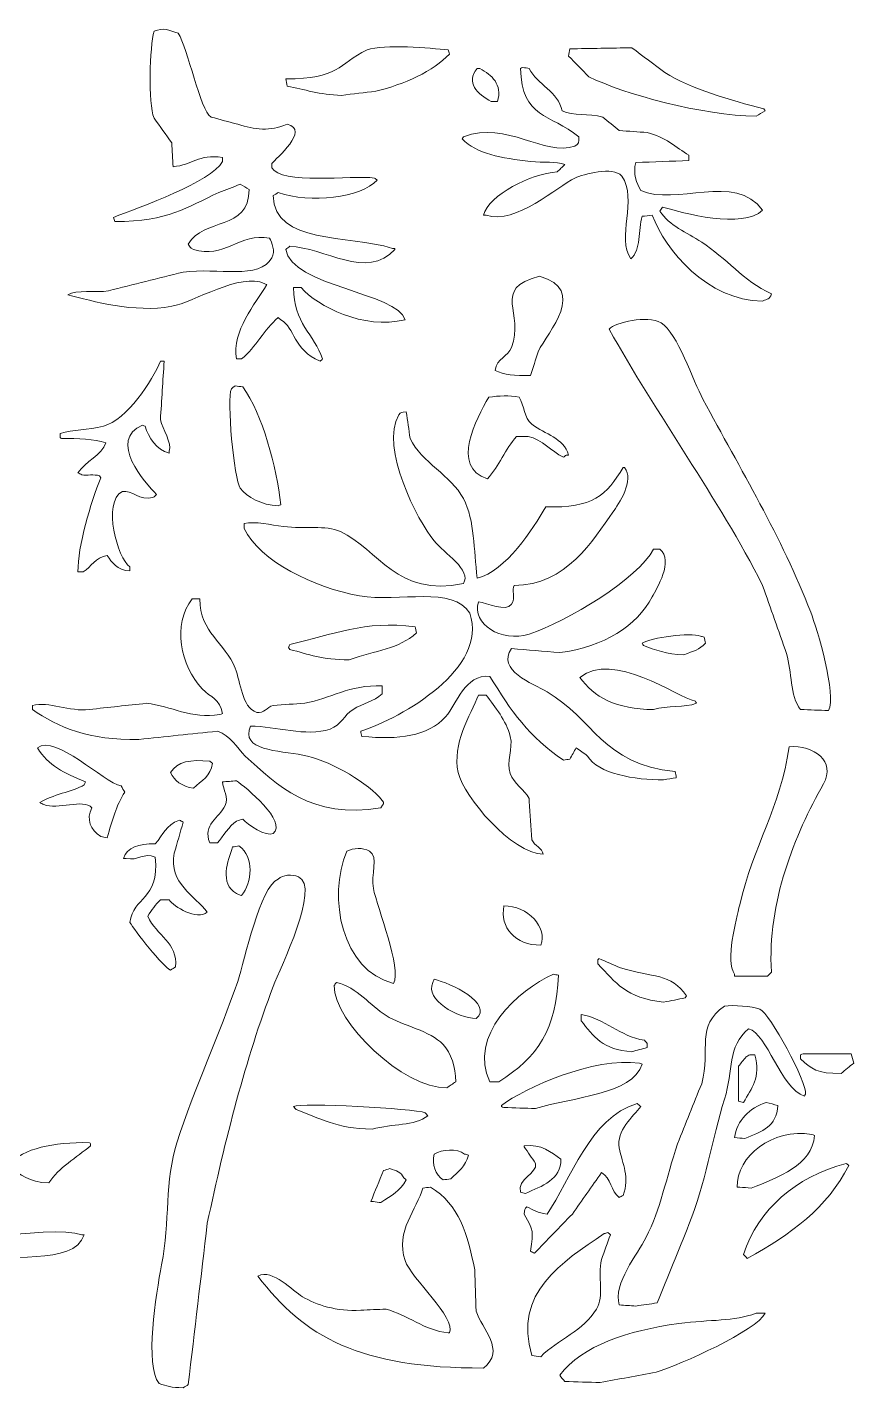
# Model space of a CAD drawing. Header units: millimetres. Extents: x -1207 to 1200, y -591 to 590.
# Drawn here: x 501 to 1200, y -576 to 574 of the extents above; entities that cross this region are included whole.
import ezdxf

# ---------------------------------------------------------------- set-up
doc = ezdxf.new("R2010")
doc.units = ezdxf.units.MM
doc.header["$MEASUREMENT"] = 0
doc.layers.add('Layer 1', color=7, linetype='Continuous')

msp = doc.modelspace()

# ---------------------------------------------------------------- linework, layer by layer
at = {"layer": 'Layer 1', "color": 250, "lineweight": 20}
for points, knots in [([(726.0605, 354.1011), (728.2056, 354.1011), (730.3494, 354.1011), (732.4933, 354.1011), (746.605, 338.5604), (784.9538, 318.1596), (820.4091, 327.0012), (814.7588, 349.6591), (723.6064, 355.3092), (719.629, 386.4462), (720.7002, 387.3197), (721.7728, 388.1943), (722.844, 389.0689), (751.9058, 388.2181), (788.2639, 360.0061), (811.8311, 386.4462), (811.8311, 386.7364), (811.8311, 387.0286), (811.8311, 387.3197), (811.117, 387.3197), (810.4028, 387.3197), (809.6873, 387.3197), (772.1173, 399.3962), (710.1114, 390.2521), (708.9071, 431.9035), (710.3368, 432.778), (711.7664, 433.6526), (713.1961, 434.5261), (740.0392, 425.1063), (783.2469, 430.1833), (796.8217, 445.0167), (796.1074, 445.6001), (795.392, 446.1824), (794.6778, 446.7658), (775.3008, 449.2563), (714.941, 440.9464), (707.8346, 455.5072), (707.8346, 456.673), (707.8346, 457.8387), (707.8346, 459.0044), (710.7433, 463.3153), (740.7623, 487.4817), (720.7002, 492.2241), (706.0466, 486.0878), (693.3531, 487.7553), (678.8868, 492.2241), (671.3827, 494.2634), (663.8773, 496.3037), (656.3732, 498.3429), (646.7974, 503.9217), (637.0139, 556.8814), (628.4967, 569.1541), (620.7698, 571.9564), (616.0654, 574.325), (608.127, 570.9022), (604.6586, 557.9924), (602.8097, 510.089), (608.127, 497.4694), (613.1302, 490.4761), (618.1333, 483.4817), (623.1365, 476.4883), (623.4936, 469.7872), (623.8519, 463.0829), (624.209, 456.3818), (640.6812, 457.6043), (645.1753, 467.3235), (666.0224, 464.2497), (666.0224, 463.084), (666.0224, 461.9182), (666.0224, 460.7525), (656.3466, 443.5412), (596.4466, 422.1151), (573.8189, 413.5461), (574.1761, 412.3804), (574.5332, 411.2147), (574.8902, 410.0489), (620.8064, 409.8465), (635.3855, 422.0862), (662.806, 434.5261), (668.8805, 436.8576), (674.9575, 439.1891), (681.032, 441.5205), (683.5329, 440.0636), (686.0351, 438.6067), (688.5361, 437.1488), (688.6032, 401.8175), (649.5314, 413.5451), (637.0747, 390.8169), (638.6766, 388.1354), (638.2689, 388.0054), (641.3624, 386.4462), (666.8329, 378.155), (681.0079, 400.6126), (705.6907, 396.0622), (707.8308, 392.1551), (710.8509, 384.8964), (707.8346, 379.4518), (697.3964, 360.4429), (662.1589, 371.2174), (632.7857, 367.2132), (611.703, 361.969), (590.614, 356.7237), (569.53, 351.4784), (559.2375, 349.5652), (542.0284, 352.7526), (535.222, 347.9823), (556.7314, 342.7143), (591.1053, 332.485), (623.1365, 338.3652), (641.4675, 341.7314), (681.7778, 367.2401), (701.4017, 357.5972), (702.1172, 357.3061), (702.8314, 357.0149), (703.5469, 356.7237), (693.3721, 339.691), (674.0546, 317.9676), (677.8155, 293.7815), (679.2452, 293.7815), (680.6748, 293.7815), (682.1033, 293.7815), (694.5245, 303.8642), (700.8787, 318.5644), (713.1961, 328.7493), (713.9103, 328.1669), (714.6257, 327.5836), (715.34, 327.0012), (727.5737, 320.076), (725.3134, 301.6081), (748.5754, 292.0324), (749.2909, 292.6158), (750.005, 293.1981), (750.7205, 293.7815), (743.4114, 314.7585), (726.2644, 324.0843), (726.0605, 354.1011)], [0, 0, 0, 0, 0.022222222, 0.022222222, 0.022222222, 0.044444444, 0.044444444, 0.044444444, 0.066666667, 0.066666667, 0.066666667, 0.088888889, 0.088888889, 0.088888889, 0.111111111, 0.111111111, 0.111111111, 0.133333333, 0.133333333, 0.133333333, 0.155555556, 0.155555556, 0.155555556, 0.177777778, 0.177777778, 0.177777778, 0.2, 0.2, 0.2, 0.222222222, 0.222222222, 0.222222222, 0.244444444, 0.244444444, 0.244444444, 0.266666667, 0.266666667, 0.266666667, 0.288888889, 0.288888889, 0.288888889, 0.311111111, 0.311111111, 0.311111111, 0.333333333, 0.333333333, 0.333333333, 0.355555556, 0.355555556, 0.355555556, 0.377777778, 0.377777778, 0.377777778, 0.4, 0.4, 0.4, 0.422222222, 0.422222222, 0.422222222, 0.444444444, 0.444444444, 0.444444444, 0.466666667, 0.466666667, 0.466666667, 0.488888889, 0.488888889, 0.488888889, 0.511111111, 0.511111111, 0.511111111, 0.533333333, 0.533333333, 0.533333333, 0.555555556, 0.555555556, 0.555555556, 0.577777778, 0.577777778, 0.577777778, 0.6, 0.6, 0.6, 0.622222222, 0.622222222, 0.622222222, 0.644444444, 0.644444444, 0.644444444, 0.666666667, 0.666666667, 0.666666667, 0.688888889, 0.688888889, 0.688888889, 0.711111111, 0.711111111, 0.711111111, 0.733333333, 0.733333333, 0.733333333, 0.755555556, 0.755555556, 0.755555556, 0.777777778, 0.777777778, 0.777777778, 0.8, 0.8, 0.8, 0.822222222, 0.822222222, 0.822222222, 0.844444444, 0.844444444, 0.844444444, 0.866666667, 0.866666667, 0.866666667, 0.888888889, 0.888888889, 0.888888889, 0.911111111, 0.911111111, 0.911111111, 0.933333333, 0.933333333, 0.933333333, 0.955555556, 0.955555556, 0.955555556, 0.977777778, 0.977777778, 0.977777778, 1, 1, 1, 1]), ([(766.8026, 516.7014), (776.4506, 517.8671), (786.1011, 519.0328), (795.7491, 520.1986), (819.391, 525.864), (844.7348, 537.1641), (857.9335, 551.6702), (857.5765, 552.8349), (857.2181, 554.0016), (856.861, 555.1664), (841.6412, 556.6955), (802.9911, 560.1658), (788.2449, 555.1664), (763.6811, 542.9277), (764.3143, 530.5786), (719.629, 530.6891), (719.986, 528.6498), (720.3431, 526.6096), (720.7002, 524.5693), (735.3514, 521.737), (747.9739, 517.1763), (766.8026, 516.7014)], [0, 0, 0, 0, 0.142857143, 0.142857143, 0.142857143, 0.285714286, 0.285714286, 0.285714286, 0.428571429, 0.428571429, 0.428571429, 0.571428571, 0.571428571, 0.571428571, 0.714285714, 0.714285714, 0.714285714, 0.857142857, 0.857142857, 0.857142857, 1, 1, 1, 1]), ([(1117.3893, 499.2175), (1119.8902, 500.6744), (1122.3925, 502.1323), (1124.8934, 503.5882), (1124.5363, 504.1716), (1124.1793, 504.7539), (1123.8222, 505.3373), (1096.0154, 512.247), (1061.5465, 522.5558), (1040.1953, 535.9344), (1030.9045, 542.9267), (1021.6111, 549.9221), (1012.3202, 556.9154), (994.8109, 556.6243), (977.2954, 556.3321), (959.7863, 556.0409), (959.4279, 554.0016), (959.0708, 551.9614), (958.7136, 549.9211), (964.431, 544.0945), (970.151, 538.2648), (975.8683, 532.4372), (1004.8502, 518.0179), (1072.4646, 499.3404), (1117.3893, 499.2175)], [0, 0, 0, 0, 0.125, 0.125, 0.125, 0.25, 0.25, 0.25, 0.375, 0.375, 0.375, 0.5, 0.5, 0.5, 0.625, 0.625, 0.625, 0.75, 0.75, 0.75, 0.875, 0.875, 0.875, 1, 1, 1, 1]), ([(1122.7496, 342.737), (1127.4982, 344.9177), (1128.5619, 343.8191), (1130.255, 348.8558), (1106.0166, 360.2767), (1092.1949, 379.0564), (1071.2869, 392.565), (1058.415, 400.8821), (1044.0411, 406.5682), (1035.9076, 418.7914), (1036.6219, 419.9561), (1037.3373, 421.1229), (1038.0515, 422.2875), (1055.2504, 417.2292), (1106.1154, 403.325), (1122.7496, 419.6659), (1099.6775, 451.7622), (1048.7442, 422.7501), (1019.8256, 436.2753), (1015.9773, 442.4704), (1013.1775, 450.4974), (1015.5366, 459.8779), (1030.5449, 460.4614), (1045.5581, 461.0447), (1060.5664, 461.6271), (1060.5664, 463.084), (1060.5664, 464.5408), (1060.5664, 465.9978), (1049.7103, 472.6535), (1040.1093, 481.8988), (1025.1858, 485.2308), (1017.3246, 485.8132), (1009.4609, 486.3965), (1001.5983, 486.9789), (996.9536, 490.7662), (992.3075, 494.5556), (987.6614, 498.3429), (975.5391, 501.6708), (962.5139, 499.2804), (953.3534, 503.5882), (949.9761, 519.9621), (932.0884, 525.6968), (925.4782, 539.4305), (923.6915, 539.7227), (921.9034, 540.0139), (920.1167, 540.3051), (919.4025, 540.0139), (918.687, 539.7227), (917.9729, 539.4305), (919.305, 496.8984), (943.1749, 501.4065), (967.2903, 481.7336), (967.4499, 476.7588), (967.6563, 475.8161), (964.074, 473.8657), (938.0792, 464.8899), (906.8269, 495.1792), (869.7266, 481.7336), (869.3696, 481.1512), (869.0124, 480.5679), (868.6541, 479.9855), (881.0094, 466.9818), (901.6236, 463.8202), (926.5495, 460.7525), (937.7993, 459.3689), (948.1261, 461.3349), (955.4973, 458.1299), (953.3534, 456.0906), (951.2083, 454.0503), (949.0645, 452.0111), (926.8636, 450.4974), (890.8992, 432.4807), (886.8813, 415.2942), (887.5954, 415.2942), (888.3109, 415.2942), (889.0251, 415.2942), (914.512, 407.1599), (949.3227, 439.853), (964.074, 446.7658), (971.1982, 450.104), (996.3609, 457.0127), (1003.7435, 448.5139), (1017.3044, 428.5819), (998.9353, 396.2264), (1011.2476, 378.5783), (1020.1624, 385.5975), (1017.6476, 402.8883), (1020.8968, 414.4207), (1023.7561, 414.7118), (1026.6155, 415.003), (1029.4748, 415.2942), (1040.65, 385.9), (1075.8596, 343.1108), (1122.7496, 342.737)], [0, 0, 0, 0, 0.032258065, 0.032258065, 0.032258065, 0.064516129, 0.064516129, 0.064516129, 0.096774194, 0.096774194, 0.096774194, 0.129032258, 0.129032258, 0.129032258, 0.161290323, 0.161290323, 0.161290323, 0.193548387, 0.193548387, 0.193548387, 0.225806452, 0.225806452, 0.225806452, 0.258064516, 0.258064516, 0.258064516, 0.290322581, 0.290322581, 0.290322581, 0.322580645, 0.322580645, 0.322580645, 0.35483871, 0.35483871, 0.35483871, 0.387096774, 0.387096774, 0.387096774, 0.419354839, 0.419354839, 0.419354839, 0.451612903, 0.451612903, 0.451612903, 0.483870968, 0.483870968, 0.483870968, 0.516129032, 0.516129032, 0.516129032, 0.548387097, 0.548387097, 0.548387097, 0.580645161, 0.580645161, 0.580645161, 0.612903226, 0.612903226, 0.612903226, 0.64516129, 0.64516129, 0.64516129, 0.677419355, 0.677419355, 0.677419355, 0.709677419, 0.709677419, 0.709677419, 0.741935484, 0.741935484, 0.741935484, 0.774193548, 0.774193548, 0.774193548, 0.806451613, 0.806451613, 0.806451613, 0.838709677, 0.838709677, 0.838709677, 0.870967742, 0.870967742, 0.870967742, 0.903225806, 0.903225806, 0.903225806, 0.935483871, 0.935483871, 0.935483871, 0.967741935, 0.967741935, 0.967741935, 1, 1, 1, 1]), ([(898.6744, 511.4561), (902.6784, 526.2833), (894.0131, 533.7289), (883.6648, 539.4305), (882.9493, 539.4305), (882.2352, 539.4305), (881.5197, 539.4305), (871.25, 527.6906), (881.8034, 517.7102), (893.3141, 511.4561), (895.1008, 511.4561), (896.8876, 511.4561), (898.6744, 511.4561)], [0, 0, 0, 0, 0.25, 0.25, 0.25, 0.5, 0.5, 0.5, 0.75, 0.75, 0.75, 1, 1, 1, 1]), ([(926.5495, 279.7938), (928.6934, 286.4959), (930.8385, 293.1991), (932.9824, 299.9003), (941.3551, 317.4007), (975.1162, 352.2745), (934.0549, 363.716), (892.6581, 353.0934), (922.0086, 332.6605), (910.4675, 303.3975), (907.4993, 295.8703), (898.1361, 294.496), (896.5305, 284.1655), (904.1157, 280.3173), (913.0609, 279.5439), (926.5495, 279.7938)], [0, 0, 0, 0, 0.2, 0.2, 0.2, 0.4, 0.4, 0.4, 0.6, 0.6, 0.6, 0.8, 0.8, 0.8, 1, 1, 1, 1]), ([(1178.5, -3.4477), (1185.861, 9.3196), (1168.8342, 65.7382), (1163.4904, 79.602), (1138.8443, 143.5561), (1104.1159, 200.5159), (1072.3595, 259.6872), (1064.1526, 274.9791), (1050.8032, 315.9459), (1036.9789, 324.3786), (1025.1352, 330.9021), (998.3313, 324.8143), (993.0217, 319.1333), (1032.7685, 246.983), (1085.524, 176.2255), (1122.7496, 102.3312), (1129.5395, 83.1003), (1136.3308, 63.8641), (1143.1206, 44.6332), (1147.749, 29.1349), (1145.6266, 9.1368), (1154.9138, -2.5732), (1162.7749, -2.8644), (1170.6387, -3.1566), (1178.5, -3.4477)], [0, 0, 0, 0, 0.125, 0.125, 0.125, 0.25, 0.25, 0.25, 0.375, 0.375, 0.375, 0.5, 0.5, 0.5, 0.625, 0.625, 0.625, 0.75, 0.75, 0.75, 0.875, 0.875, 0.875, 1, 1, 1, 1]), ([(548.0877, 113.6952), (555.1967, 118.2363), (558.4929, 125.8616), (568.4575, 127.683), (572.7198, 121.6241), (576.4542, 115.1398), (587.7559, 114.5698), (587.7559, 115.7355), (587.7559, 116.9013), (587.7559, 118.067), (577.2367, 125.0511), (564.095, 172.1542), (581.3231, 181.8838), (589.3236, 183.0908), (596.1262, 173.6679), (607.0544, 176.6385), (609.2577, 177.8228), (608.7804, 177.6173), (610.2708, 179.2612), (600.8407, 188.7873), (568.189, 225.3875), (598.4777, 237.8326), (599.1919, 237.5404), (599.9074, 237.2493), (600.6216, 236.9581), (603.2251, 227.6353), (610.0631, 216.7979), (620.9926, 214.2289), (620.9926, 214.8113), (620.9926, 215.3947), (620.9926, 215.977), (623.4417, 222.5305), (615.298, 234.7082), (613.4872, 242.2034), (614.5598, 258.8116), (615.6311, 275.4251), (616.7036, 292.0324), (615.6311, 292.0324), (614.5598, 292.0324), (613.4872, 292.0324), (606.9873, 275.3972), (585.1448, 242.3097), (565.241, 236.9581), (552.2437, 233.463), (539.559, 234.1103), (528.7892, 230.8383), (528.7892, 229.6735), (528.7892, 228.5068), (528.7892, 227.3421), (529.1462, 227.0499), (529.5046, 226.7587), (529.8617, 226.4676), (544.0861, 226.736), (557.4076, 225.8026), (567.3862, 222.9714), (564.0279, 212.4798), (549.6857, 207.1716), (543.7986, 197.6186), (544.8712, 197.0362), (545.9438, 196.4528), (547.0151, 195.8705), (551.5751, 194.9422), (557.2949, 196.6294), (562.0246, 194.9959), (562.383, 194.4136), (562.7401, 193.8302), (563.0971, 193.2479), (554.6078, 172.4051), (543.4568, 135.5767), (543.7986, 113.6952), (545.2283, 113.6952), (546.658, 113.6952), (548.0877, 113.6952)], [0, 0, 0, 0, 0.041666667, 0.041666667, 0.041666667, 0.083333333, 0.083333333, 0.083333333, 0.125, 0.125, 0.125, 0.166666667, 0.166666667, 0.166666667, 0.208333333, 0.208333333, 0.208333333, 0.25, 0.25, 0.25, 0.291666667, 0.291666667, 0.291666667, 0.333333333, 0.333333333, 0.333333333, 0.375, 0.375, 0.375, 0.416666667, 0.416666667, 0.416666667, 0.458333333, 0.458333333, 0.458333333, 0.5, 0.5, 0.5, 0.541666667, 0.541666667, 0.541666667, 0.583333333, 0.583333333, 0.583333333, 0.625, 0.625, 0.625, 0.666666667, 0.666666667, 0.666666667, 0.708333333, 0.708333333, 0.708333333, 0.75, 0.75, 0.75, 0.791666667, 0.791666667, 0.791666667, 0.833333333, 0.833333333, 0.833333333, 0.875, 0.875, 0.875, 0.916666667, 0.916666667, 0.916666667, 0.958333333, 0.958333333, 0.958333333, 1, 1, 1, 1]), ([(713.1961, 169.6441), (713.9103, 169.9363), (714.6257, 170.2275), (715.34, 170.5187), (711.5955, 202.6614), (700.0822, 246.9241), (683.1758, 270.1778), (681.032, 270.469), (678.8868, 270.7601), (676.743, 271.0523), (674.7093, 269.8525), (674.9892, 270.2005), (673.5266, 268.4297), (669.3605, 260.695), (675.8236, 191.6165), (681.032, 184.5064), (686.3859, 177.196), (699.2971, 170.0571), (713.1961, 169.6441)], [0, 0, 0, 0, 0.166666667, 0.166666667, 0.166666667, 0.333333333, 0.333333333, 0.333333333, 0.5, 0.5, 0.5, 0.666666667, 0.666666667, 0.666666667, 0.833333333, 0.833333333, 0.833333333, 1, 1, 1, 1]), ([(890.0977, 192.3733), (900.1204, 203.1488), (905.2034, 217.8903), (914.7564, 228.2156), (917.9729, 228.2156), (921.1893, 228.2156), (924.4057, 228.2156), (936.8965, 226.0814), (943.6915, 215.4679), (954.4247, 210.7317), (955.1402, 211.3151), (955.8543, 211.8974), (956.5698, 212.4808), (957.284, 212.4808), (957.9995, 212.4808), (958.7136, 212.4808), (954.4222, 227.4784), (938.9872, 229.7468), (927.6221, 238.7062), (920.8892, 244.0134), (921.4489, 254.2561), (916.9003, 261.4353), (908.454, 263.2619), (899.8887, 262.7094), (891.169, 261.4353), (880.7979, 243.2493), (858.6465, 202.7503), (890.0977, 192.3733)], [0, 0, 0, 0, 0.111111111, 0.111111111, 0.111111111, 0.222222222, 0.222222222, 0.222222222, 0.333333333, 0.333333333, 0.333333333, 0.444444444, 0.444444444, 0.444444444, 0.555555556, 0.555555556, 0.555555556, 0.666666667, 0.666666667, 0.666666667, 0.777777778, 0.777777778, 0.777777778, 0.888888889, 0.888888889, 0.888888889, 1, 1, 1, 1]), ([(1039.124, -62.0182), (1042.6976, -61.4348), (1046.2711, -60.8525), (1049.8446, -60.2701), (1049.4875, -58.521), (1049.1304, -56.7729), (1048.7733, -55.0248), (987.4652, -48.8782), (979.7622, -10.438), (940.4878, 12.2881), (928.2046, 19.396), (897.4827, 30.695), (910.4675, 49.0049), (924.046, 47.8392), (937.6297, 46.6735), (951.2083, 45.5078), (989.1291, 50.5403), (1016.0241, 67.7661), (1029.4748, 92.7142), (1033.0673, 99.3812), (1047.8919, 123.2669), (1035.9076, 132.9283), (1034.1209, 132.9283), (1032.3329, 132.9283), (1030.5461, 132.9283), (1018.6112, 108.6936), (956.6901, 71.0857), (925.4782, 61.2435), (901.7426, 53.7588), (876.4646, 69.7331), (882.5923, 88.3434), (889.9229, 87.788), (905.3921, 79.4771), (910.4675, 86.5954), (914.0751, 91.6558), (910.494, 98.6688), (912.6126, 102.3312), (956.8522, 102.2145), (979.533, 140.7373), (996.2381, 164.3988), (1000.8146, 170.8811), (1015.087, 191.5731), (1005.8873, 201.9903), (1005.5303, 201.9903), (1005.1731, 201.9903), (1004.8148, 201.9903), (990.9868, 178.5249), (979.1443, 167.5584), (939.4152, 168.7706), (928.2717, 149.9485), (905.7897, 114.4139), (881.5197, 108.45), (878.1931, 133.173), (879.6937, 156.4938), (869.7266, 175.764), (859.6037, 195.3335), (834.2815, 206.4096), (824.6968, 226.4676), (823.6256, 234.0433), (822.5529, 241.621), (821.4804, 249.1967), (816.6443, 248.605), (817.3295, 248.9871), (815.0475, 246.5741), (798.735, 218.8485), (831.1081, 156.9605), (845.0679, 139.9216), (853.0469, 130.1827), (877.4612, 114.6689), (869.7266, 104.0792), (813.6939, 91.5794), (797.9448, 133.0119), (765.7301, 147.7895), (752.8504, 153.6977), (735.9251, 149.8019), (717.4838, 152.1602), (706.9558, 153.5066), (694.0281, 156.7168), (684.2484, 154.7829), (684.2484, 153.3259), (684.2484, 151.8691), (684.2484, 150.4122), (697.8118, 122.8167), (743.4545, 100.3044), (781.8121, 93.5887), (815.6427, 87.6661), (861.074, 102.5057), (875.0869, 78.7274), (890.979, 32.0425), (818.5869, -9.2041), (782.8847, -20.9306), (783.2418, -22.3875), (783.5989, -23.8444), (783.9559, -25.3013), (815.0843, -28.3607), (839.4429, -25.3808), (854.7171, -8.692), (864.7538, 2.2735), (870.5206, 27.392), (892.2415, 25.4012), (909.8141, -3.7513), (925.4364, -25.9694), (954.4247, -45.4079), (956.2115, -45.1166), (957.9995, -44.8255), (959.7863, -44.5343), (961.5717, -41.3283), (963.3597, -38.1233), (965.1465, -34.9183), (968.3629, -37.2487), (971.5794, -39.5802), (974.7958, -41.9117), (983.5573, -56.8793), (1014.6881, -62.2443), (1039.124, -62.0182)], [0, 0, 0, 0, 0.026315789, 0.026315789, 0.026315789, 0.052631579, 0.052631579, 0.052631579, 0.078947368, 0.078947368, 0.078947368, 0.105263158, 0.105263158, 0.105263158, 0.131578947, 0.131578947, 0.131578947, 0.157894737, 0.157894737, 0.157894737, 0.184210526, 0.184210526, 0.184210526, 0.210526316, 0.210526316, 0.210526316, 0.236842105, 0.236842105, 0.236842105, 0.263157895, 0.263157895, 0.263157895, 0.289473684, 0.289473684, 0.289473684, 0.315789474, 0.315789474, 0.315789474, 0.342105263, 0.342105263, 0.342105263, 0.368421053, 0.368421053, 0.368421053, 0.394736842, 0.394736842, 0.394736842, 0.421052632, 0.421052632, 0.421052632, 0.447368421, 0.447368421, 0.447368421, 0.473684211, 0.473684211, 0.473684211, 0.5, 0.5, 0.5, 0.526315789, 0.526315789, 0.526315789, 0.552631579, 0.552631579, 0.552631579, 0.578947368, 0.578947368, 0.578947368, 0.605263158, 0.605263158, 0.605263158, 0.631578947, 0.631578947, 0.631578947, 0.657894737, 0.657894737, 0.657894737, 0.684210526, 0.684210526, 0.684210526, 0.710526316, 0.710526316, 0.710526316, 0.736842105, 0.736842105, 0.736842105, 0.763157895, 0.763157895, 0.763157895, 0.789473684, 0.789473684, 0.789473684, 0.815789474, 0.815789474, 0.815789474, 0.842105263, 0.842105263, 0.842105263, 0.868421053, 0.868421053, 0.868421053, 0.894736842, 0.894736842, 0.894736842, 0.921052632, 0.921052632, 0.921052632, 0.947368421, 0.947368421, 0.947368421, 0.973684211, 0.973684211, 0.973684211, 1, 1, 1, 1]), ([(801.1106, 17.5333), (772.9695, 18.1621), (757.1445, 6.8456), (735.7098, 2.6721), (726.7772, 2.0887), (717.8409, 1.5063), (708.9071, 0.923), (703.5785, -0.821), (701.1269, -5.8556), (694.9689, -5.1958), (681.9019, 0.1671), (681.6613, 20.0672), (676.743, 32.3946), (667.9852, 54.3473), (647.1329, 61.9653), (646.7239, 90.9661), (644.5788, 90.9661), (642.435, 90.9661), (640.2911, 90.9661), (623.5987, 69.2054), (630.3582, 34.4514), (648.8678, 14.9107), (655.9895, 7.3928), (663.8975, 6.4935), (666.0224, -6.0704), (665.3069, -6.3616), (664.5928, -6.6517), (663.8773, -6.9439), (639.2667, -10.5795), (622.8111, 0.2136), (601.6941, 2.6721), (585.6133, 0.924), (569.5287, -0.8251), (553.4479, -2.5732), (536.6289, -4.6713), (519.1133, 4.3954), (505.203, 0.923), (505.203, -0.2417), (505.203, -1.4074), (505.203, -2.5732), (527.1556, -17.7659), (553.0186, -28.6509), (595.2613, -27.924), (617.4165, -25.5935), (639.5782, -23.2611), (661.7335, -20.9306), (673.391, -24.7355), (677.6002, -34.8368), (685.3197, -41.9117), (711.7284, -66.1143), (741.241, -96.0196), (800.038, -85.6219), (801.935, -82.1289), (803.1772, -82.0586), (801.1106, -79.5021), (789.4644, -65.2759), (759.7138, -47.2354), (737.8548, -41.9117), (718.6437, -37.2323), (684.3598, -38.7459), (688.5361, -20.0561), (688.8945, -18.8913), (689.2515, -17.7246), (689.6086, -16.5599), (711.0523, -16.722), (736.2834, -25.9188), (757.1533, -19.1825), (766.3886, -15.5966), (768.9085, -7.3115), (776.4518, -2.5732), (785.0462, 2.827), (793.918, 4.1589), (801.1106, 10.54), (801.1106, 12.8704), (801.1106, 15.2019), (801.1106, 17.5333)], [0, 0, 0, 0, 0.04, 0.04, 0.04, 0.08, 0.08, 0.08, 0.12, 0.12, 0.12, 0.16, 0.16, 0.16, 0.2, 0.2, 0.2, 0.24, 0.24, 0.24, 0.28, 0.28, 0.28, 0.32, 0.32, 0.32, 0.36, 0.36, 0.36, 0.4, 0.4, 0.4, 0.44, 0.44, 0.44, 0.48, 0.48, 0.48, 0.52, 0.52, 0.52, 0.56, 0.56, 0.56, 0.6, 0.6, 0.6, 0.64, 0.64, 0.64, 0.68, 0.68, 0.68, 0.72, 0.72, 0.72, 0.76, 0.76, 0.76, 0.8, 0.8, 0.8, 0.84, 0.84, 0.84, 0.88, 0.88, 0.88, 0.92, 0.92, 0.92, 0.96, 0.96, 0.96, 1, 1, 1, 1]), ([(773.2355, 39.388), (795.8251, 47.5646), (815.159, 48.4299), (830.0583, 62.1171), (829.7013, 63.8662), (829.3429, 65.6143), (828.9858, 67.3624), (785.4262, 72.9123), (760.4749, 60.6829), (722.844, 52.5011), (722.4883, 51.6276), (722.1299, 50.753), (721.7728, 49.8785), (722.1299, 49.2962), (722.4883, 48.7127), (722.844, 48.1304), (739.3998, 44.1262), (749.6606, 39.4065), (773.2355, 39.388)], [0, 0, 0, 0, 0.166666667, 0.166666667, 0.166666667, 0.333333333, 0.333333333, 0.333333333, 0.5, 0.5, 0.5, 0.666666667, 0.666666667, 0.666666667, 0.833333333, 0.833333333, 0.833333333, 1, 1, 1, 1]), ([(1056.2774, 43.7597), (1064.4362, 46.912), (1069.5002, 47.8537), (1074.5034, 53.3756), (1074.1462, 55.1238), (1073.7892, 56.8728), (1073.4321, 58.6209), (1072.3595, 58.9121), (1071.2869, 59.2033), (1070.2156, 59.4945), (1061.6972, 62.7015), (1028.4453, 58.3876), (1020.8968, 53.3756), (1021.2552, 52.7933), (1021.6123, 52.2099), (1021.9695, 51.6276), (1031.9226, 47.6947), (1041.4287, 44.0178), (1056.2774, 43.7597)], [0, 0, 0, 0, 0.166666667, 0.166666667, 0.166666667, 0.333333333, 0.333333333, 0.333333333, 0.5, 0.5, 0.5, 0.666666667, 0.666666667, 0.666666667, 0.833333333, 0.833333333, 0.833333333, 1, 1, 1, 1]), ([(1030.5461, -2.5732), (1042.0163, 0.9127), (1057.1663, -1.1927), (1066.9992, 2.6721), (1066.6422, 3.2544), (1066.2838, 3.8378), (1065.9267, 4.4202), (1049.9738, 8.0867), (996.0279, 47.4923), (968.3629, 24.5267), (979.4507, 8.2756), (999.4406, -2.6341), (1030.5461, -2.5732)], [0, 0, 0, 0, 0.25, 0.25, 0.25, 0.5, 0.5, 0.5, 0.75, 0.75, 0.75, 1, 1, 1, 1]), ([(937.2714, -124.9604), (936.4546, -119.6532), (930.0129, -118.0218), (927.6221, -112.7218), (926.9079, -101.9411), (926.1924, -91.1573), (925.4782, -80.3766), (925.4782, -79.5021), (925.4782, -78.6276), (925.4782, -77.754), (921.1677, -70.5769), (912.6582, -65.3419), (909.3962, -56.7729), (905.3896, -46.2524), (912.1808, -36.3587), (909.3962, -25.3013), (905.9201, -11.5035), (896.6369, -0.7828), (889.0251, 9.6655), (886.8813, 9.6655), (884.7361, 9.6655), (882.5923, 9.6655), (875.7555, -7.1576), (859.8393, -31.8104), (865.4376, -55.8984), (870.3218, -76.9094), (910.4738, -123.9465), (937.2714, -124.9604)], [0, 0, 0, 0, 0.111111111, 0.111111111, 0.111111111, 0.222222222, 0.222222222, 0.222222222, 0.333333333, 0.333333333, 0.333333333, 0.444444444, 0.444444444, 0.444444444, 0.555555556, 0.555555556, 0.555555556, 0.666666667, 0.666666667, 0.666666667, 0.777777778, 0.777777778, 0.777777778, 0.888888889, 0.888888889, 0.888888889, 1, 1, 1, 1]), ([(568.4575, -110.9737), (572.9313, -96.2116), (575.9882, -83.5156), (583.4682, -72.5087), (582.3956, -70.7607), (581.3231, -69.0116), (580.2518, -67.2635), (565.0941, -64.0265), (525.0042, -23.2528), (509.4907, -34.9183), (519.15, -50.7078), (531.2509, -55.6186), (550.2315, -63.7663), (549.8744, -64.6408), (549.5173, -65.5154), (549.159, -66.3889), (539.3577, -72.0637), (521.5079, -74.644), (511.6357, -81.2502), (512.707, -81.8336), (513.7797, -82.4159), (514.8522, -82.9993), (526.4655, -87.7861), (548.0839, -77.7437), (555.5917, -85.6219), (550.486, -95.4352), (554.4103, -104.539), (563.0971, -110.0991), (564.8839, -110.3904), (566.6707, -110.6815), (568.4575, -110.9737)], [0, 0, 0, 0, 0.1, 0.1, 0.1, 0.2, 0.2, 0.2, 0.3, 0.3, 0.3, 0.4, 0.4, 0.4, 0.5, 0.5, 0.5, 0.6, 0.6, 0.6, 0.7, 0.7, 0.7, 0.8, 0.8, 0.8, 0.9, 0.9, 0.9, 1, 1, 1, 1]), ([(1127.0386, -228.1168), (1128.1099, -226.951), (1129.1824, -225.7853), (1130.255, -224.6196), (1126.6232, -165.3005), (1150.1638, -108.5875), (1174.2122, -65.5154), (1184.8783, -46.4115), (1166.408, -32.5631), (1145.2645, -34.0438), (1137.7439, -86.4985), (1114.9972, -117.3589), (1103.4511, -167.7961), (1100.5728, -180.3703), (1090.8311, -215.0686), (1099.1634, -226.3676), (1099.1634, -226.951), (1099.1634, -227.5333), (1099.1634, -228.1168), (1108.453, -228.1168), (1117.7477, -228.1168), (1127.0386, -228.1168)], [0, 0, 0, 0, 0.142857143, 0.142857143, 0.142857143, 0.285714286, 0.285714286, 0.285714286, 0.428571429, 0.428571429, 0.428571429, 0.571428571, 0.571428571, 0.571428571, 0.714285714, 0.714285714, 0.714285714, 0.857142857, 0.857142857, 0.857142857, 1, 1, 1, 1]), ([(641.3624, -69.0116), (648.4081, -63.0218), (656.1402, -58.8473), (657.4445, -48.0305), (656.7303, -47.4481), (656.0149, -46.8647), (655.3006, -46.2824), (638.864, -44.8379), (627.9484, -46.3619), (622.0639, -55.8984), (625.1233, -62.519), (631.6879, -67.9253), (641.3624, -69.0116)], [0, 0, 0, 0, 0.25, 0.25, 0.25, 0.5, 0.5, 0.5, 0.75, 0.75, 0.75, 1, 1, 1, 1]), ([(661.7335, -115.3444), (666.0427, -110.6568), (672.007, -100.4914), (677.8155, -96.986), (679.6023, -96.4037), (681.3891, -95.8203), (683.1758, -95.2379), (687.2685, -99.937), (703.0239, -110.5277), (708.9071, -107.4765), (721.2245, -97.1181), (685.3867, -68.1607), (677.8155, -62.8927), (673.8849, -63.184), (669.953, -63.4751), (666.0224, -63.7663), (666.6125, -71.0301), (671.5549, -76.419), (668.1663, -83.8728), (663.4671, -94.2085), (648.75, -99.8533), (655.3006, -115.3444), (657.4445, -115.3444), (659.5896, -115.3444), (661.7335, -115.3444)], [0, 0, 0, 0, 0.125, 0.125, 0.125, 0.25, 0.25, 0.25, 0.375, 0.375, 0.375, 0.5, 0.5, 0.5, 0.625, 0.625, 0.625, 0.75, 0.75, 0.75, 0.875, 0.875, 0.875, 1, 1, 1, 1]), ([(622.0639, -222.8715), (623.4936, -221.9969), (624.9233, -221.1223), (626.3529, -220.2488), (628.2195, -199.6043), (610.4721, -193.9274), (602.7667, -177.4131), (606.501, -171.8395), (609.23, -168.0078), (613.4872, -163.4254), (615.9895, -163.4254), (618.4917, -163.4254), (620.9926, -163.4254), (624.323, -169.2892), (644.6016, -181.1602), (653.1568, -173.9159), (642.9731, -160.2442), (620.3139, -149.6803), (625.2803, -124.0869), (627.7826, -115.3455), (630.2848, -106.601), (632.7857, -97.8605), (631.7132, -97.2772), (630.6419, -96.6948), (629.5693, -96.1125), (617.3216, -100.5369), (616.4694, -108.191), (609.1982, -116.219), (595.0853, -115.9774), (585.127, -119.33), (582.3956, -128.4576), (583.1099, -128.4576), (583.8253, -128.4576), (584.5395, -128.4576), (594.9435, -131.0389), (599.021, -122.9821), (609.1982, -127.583), (612.5919, -164.6696), (590.3063, -160.3557), (587.7559, -182.6574), (591.3497, -189.1272), (616.225, -220.5988), (622.0639, -222.8715)], [0, 0, 0, 0, 0.071428571, 0.071428571, 0.071428571, 0.142857143, 0.142857143, 0.142857143, 0.214285714, 0.214285714, 0.214285714, 0.285714286, 0.285714286, 0.285714286, 0.357142857, 0.357142857, 0.357142857, 0.428571429, 0.428571429, 0.428571429, 0.5, 0.5, 0.5, 0.571428571, 0.571428571, 0.571428571, 0.642857143, 0.642857143, 0.642857143, 0.714285714, 0.714285714, 0.714285714, 0.785714286, 0.785714286, 0.785714286, 0.857142857, 0.857142857, 0.857142857, 0.928571429, 0.928571429, 0.928571429, 1, 1, 1, 1]), ([(682.1033, -159.9282), (690.8572, -148.9111), (693.286, -127.167), (679.9594, -117.9671), (678.1727, -118.2583), (676.3859, -118.5494), (674.5991, -118.8416), (670.5963, -130.2501), (663.2543, -149.7691), (677.8155, -158.1801), (679.2452, -158.7635), (680.6748, -159.3458), (682.1033, -159.9282)], [0, 0, 0, 0, 0.25, 0.25, 0.25, 0.5, 0.5, 0.5, 0.75, 0.75, 0.75, 1, 1, 1, 1]), ([(810.7598, -234.2355), (817.7904, -221.6685), (796.9976, -170.8606), (793.6052, -153.8094), (791.4259, -142.8511), (798.2956, -127.0441), (790.3888, -122.3378), (784.3599, -119.0781), (777.0799, -119.6057), (771.0903, -122.3378), (754.8537, -161.7063), (766.6595, -223.0945), (810.7598, -234.2355)], [0, 0, 0, 0, 0.25, 0.25, 0.25, 0.5, 0.5, 0.5, 0.75, 0.75, 0.75, 1, 1, 1, 1]), ([(632.7857, -576.0485), (634.2153, -575.175), (635.645, -574.3004), (637.0747, -573.4269), (642.435, -527.9727), (647.7965, -482.5051), (653.1568, -437.0509), (668.4905, -365.517), (685.3272, -298.709), (708.9071, -236.8582), (715.1234, -220.5524), (749.0224, -152.3091), (730.3494, -144.1924), (724.803, -141.5337), (716.9849, -142.4515), (713.1961, -145.9415), (697.3926, -152.6716), (685.1183, -214.0691), (678.8868, -232.4875), (663.6848, -277.4275), (642.2754, -322.2187), (627.4255, -368.8634), (617.3001, -400.6676), (621.4295, -435.6012), (614.5598, -472.0187), (609.8276, -497.1041), (599.972, -557.4402), (612.4147, -572.5524), (618.7614, -574.6081), (622.516, -576.1177), (632.7857, -576.0485)], [0, 0, 0, 0, 0.1, 0.1, 0.1, 0.2, 0.2, 0.2, 0.3, 0.3, 0.3, 0.4, 0.4, 0.4, 0.5, 0.5, 0.5, 0.6, 0.6, 0.6, 0.7, 0.7, 0.7, 0.8, 0.8, 0.8, 0.9, 0.9, 0.9, 1, 1, 1, 1]), ([(935.1262, -201.8904), (941.6401, -187.2191), (923.984, -168.2793), (904.0346, -168.6707), (900.3864, -186.7978), (913.7105, -201.7964), (935.1262, -201.8904)], [0, 0, 0, 0, 0.5, 0.5, 0.5, 1, 1, 1, 1]), ([(1039.124, -249.9714), (1045.1985, -248.8066), (1051.2755, -247.6399), (1057.35, -246.4741), (1057.7071, -245.8918), (1058.0642, -245.3094), (1058.4225, -244.7261), (1045.6152, -225.5922), (1029.5546, -229.1874), (1002.671, -221.1223), (996.5965, -218.5008), (990.5195, -215.8771), (984.445, -213.2544), (984.0879, -213.5466), (983.7295, -213.8378), (983.3725, -214.129), (983.3725, -215.2947), (983.3725, -216.4605), (983.3725, -217.6262), (999.3798, -233.8762), (1006.6396, -246.4318), (1039.124, -249.9714)], [0, 0, 0, 0, 0.142857143, 0.142857143, 0.142857143, 0.285714286, 0.285714286, 0.285714286, 0.428571429, 0.428571429, 0.428571429, 0.571428571, 0.571428571, 0.571428571, 0.714285714, 0.714285714, 0.714285714, 0.857142857, 0.857142857, 0.857142857, 1, 1, 1, 1]), ([(899.7469, -317.2853), (933.0077, -296.7069), (948.3743, -272.4506), (950.137, -227.2422), (948.7073, -226.951), (947.2777, -226.6598), (945.848, -226.3676), (916.1189, -239.6512), (873.0658, -279.2168), (892.2415, -317.2853), (894.7438, -317.2853), (897.246, -317.2853), (899.7469, -317.2853)], [0, 0, 0, 0, 0.25, 0.25, 0.25, 0.5, 0.5, 0.5, 0.75, 0.75, 0.75, 1, 1, 1, 1]), ([(855.7884, -322.5305), (858.2906, -320.7825), (860.7929, -319.0334), (863.2938, -317.2853), (863.2773, -304.9517), (859.2986, -293.0941), (852.5732, -285.8137), (841.802, -274.1543), (818.6895, -270.114), (804.3271, -261.3364), (791.0207, -253.2042), (779.9165, -237.5324), (762.5136, -233.362), (761.7994, -234.2355), (761.084, -235.1101), (760.3697, -235.9847), (760.5964, -267.0979), (818.4603, -322.9261), (855.7884, -322.5305)], [0, 0, 0, 0, 0.166666667, 0.166666667, 0.166666667, 0.333333333, 0.333333333, 0.333333333, 0.5, 0.5, 0.5, 0.666666667, 0.666666667, 0.666666667, 0.833333333, 0.833333333, 0.833333333, 1, 1, 1, 1]), ([(880.4484, -263.9591), (895.5111, -251.2269), (858.5832, -233.6232), (845.0679, -230.7394), (844.7107, -231.6129), (844.3537, -232.4875), (843.9953, -233.362), (836.9572, -248.2635), (864.7842, -263.4913), (880.4484, -263.9591)], [0, 0, 0, 0, 0.333333333, 0.333333333, 0.333333333, 0.666666667, 0.666666667, 0.666666667, 1, 1, 1, 1]), ([(1015.5366, -506.9865), (1021.6111, -506.113), (1027.6881, -505.2384), (1033.7626, -504.3649), (1042.6963, -482.2201), (1051.6326, -460.0692), (1060.5664, -437.9255), (1074.0576, -405.0641), (1080.5386, -364.5692), (1090.5854, -332.1465), (1098.1491, -307.7416), (1092.8914, -287.251), (1110.9565, -272.7005), (1126.6815, -276.3536), (1138.0288, -322.513), (1158.1302, -329.5239), (1158.4872, -328.9416), (1158.8443, -328.3582), (1159.2027, -327.7758), (1160.6779, -318.198), (1128.8697, -259.356), (1120.6057, -256.0912), (1113.5575, -253.2641), (1098.1452, -252.342), (1090.5854, -253.4685), (1066.028, -270.2637), (1079.0633, -289.0444), (1071.2869, -319.0334), (1064.4983, -335.9328), (1057.7071, -352.8375), (1050.9171, -369.7369), (1040.8944, -399.5328), (1036.8953, -424.4736), (1024.1133, -449.2896), (1017.1271, -462.855), (996.1963, -488.1531), (1001.5983, -506.113), (1006.2444, -506.4042), (1010.8905, -506.6953), (1015.5366, -506.9865)], [0, 0, 0, 0, 0.076923077, 0.076923077, 0.076923077, 0.153846154, 0.153846154, 0.153846154, 0.230769231, 0.230769231, 0.230769231, 0.307692308, 0.307692308, 0.307692308, 0.384615385, 0.384615385, 0.384615385, 0.461538462, 0.461538462, 0.461538462, 0.538461538, 0.538461538, 0.538461538, 0.615384615, 0.615384615, 0.615384615, 0.692307692, 0.692307692, 0.692307692, 0.769230769, 0.769230769, 0.769230769, 0.846153846, 0.846153846, 0.846153846, 0.923076923, 0.923076923, 0.923076923, 1, 1, 1, 1]), ([(1012.3202, -291.9335), (1016.6079, -290.7678), (1020.8981, -289.6021), (1025.1858, -288.4363), (1025.1858, -287.2705), (1025.1858, -286.1048), (1025.1858, -284.9391), (1024.4716, -284.0656), (1023.7561, -283.1911), (1023.042, -282.3165), (1001.3134, -278.8379), (989.9825, -263.9363), (969.4355, -260.4619), (969.4355, -262.21), (969.4355, -263.9591), (969.4355, -265.7072), (979.2557, -278.6169), (987.9628, -290.7678), (1012.3202, -291.9335)], [0, 0, 0, 0, 0.166666667, 0.166666667, 0.166666667, 0.333333333, 0.333333333, 0.333333333, 0.5, 0.5, 0.5, 0.666666667, 0.666666667, 0.666666667, 0.833333333, 0.833333333, 0.833333333, 1, 1, 1, 1]), ([(930.8385, -340.0144), (961.4717, -330.1496), (1012.6355, -328.6803), (1020.8968, -302.424), (1020.1827, -302.1329), (1019.4672, -301.8407), (1018.753, -301.5495), (979.7242, -296.3558), (922.0516, -322.3468), (901.8908, -337.3918), (901.8908, -337.683), (901.8908, -337.9752), (901.8908, -338.2664), (902.6062, -338.5576), (903.3205, -338.8487), (904.0346, -339.1399), (912.9684, -339.4311), (921.9047, -339.7233), (930.8385, -340.0144)], [0, 0, 0, 0, 0.166666667, 0.166666667, 0.166666667, 0.333333333, 0.333333333, 0.333333333, 0.5, 0.5, 0.5, 0.666666667, 0.666666667, 0.666666667, 0.833333333, 0.833333333, 0.833333333, 1, 1, 1, 1]), ([(1106.6675, -334.7692), (1113.6866, -322.6328), (1121.2617, -314.1268), (1116.3168, -294.5561), (1114.8871, -294.5561), (1113.4575, -294.5561), (1112.0291, -294.5561), (1110.9565, -295.1385), (1109.8839, -295.7219), (1108.8126, -296.3042), (1106.6675, -298.9268), (1104.5237, -301.5495), (1102.3798, -304.1721), (1102.3798, -314.0793), (1102.3798, -323.9885), (1102.3798, -333.8946), (1103.8082, -334.1868), (1105.2378, -334.478), (1106.6675, -334.7692)], [0, 0, 0, 0, 0.166666667, 0.166666667, 0.166666667, 0.333333333, 0.333333333, 0.333333333, 0.5, 0.5, 0.5, 0.666666667, 0.666666667, 0.666666667, 0.833333333, 0.833333333, 0.833333333, 1, 1, 1, 1]), ([(1189.2218, -310.2919), (1192.7952, -307.3782), (1196.37, -304.4633), (1199.9436, -301.5495), (1199.2293, -298.9268), (1198.5139, -296.3042), (1197.7984, -293.6816), (1184.2198, -293.6816), (1170.6374, -293.6816), (1157.0576, -293.6816), (1156.3434, -293.9728), (1155.6279, -294.265), (1154.9138, -294.5561), (1154.9138, -295.7219), (1154.9138, -296.8876), (1154.9138, -298.0523), (1164.1375, -306.2692), (1168.5468, -310.7122), (1189.2218, -310.2919)], [0, 0, 0, 0, 0.166666667, 0.166666667, 0.166666667, 0.333333333, 0.333333333, 0.333333333, 0.5, 0.5, 0.5, 0.666666667, 0.666666667, 0.666666667, 0.833333333, 0.833333333, 0.833333333, 1, 1, 1, 1]), ([(792.534, -357.4983), (809.8684, -352.4121), (828.1614, -355.2753), (839.7076, -346.1332), (838.9921, -345.2597), (838.278, -344.3851), (837.5625, -343.5116), (827.7575, -339.9277), (732.04, -334.8373), (726.0605, -338.2664), (726.776, -339.1399), (727.4915, -340.0144), (728.2056, -340.888), (748.4159, -348.0527), (761.5259, -356.8344), (792.534, -357.4983)], [0, 0, 0, 0, 0.2, 0.2, 0.2, 0.4, 0.4, 0.4, 0.6, 0.6, 0.6, 0.8, 0.8, 0.8, 1, 1, 1, 1]), ([(929.766, -462.4028), (940.4864, -451.3309), (951.2096, -440.2549), (961.9301, -429.183), (970.1484, -417.5278), (978.3705, -405.8695), (986.5888, -394.2152), (994.749, -398.745), (994.2247, -409.9325), (1001.5983, -415.1953), (1002.671, -414.6129), (1003.7435, -414.0296), (1004.8148, -413.4472), (1010.5917, -397.8828), (1004.2728, -387.351), (1001.5983, -373.2341), (998.8999, -358.9852), (1013.3206, -346.4058), (1019.8256, -338.2664), (1018.753, -337.3918), (1017.6804, -336.5172), (1016.6091, -335.6437), (976.4078, -348.0579), (960.6866, -400.1905), (940.4878, -429.183), (932.1871, -428.4355), (929.186, -425.6693), (923.3331, -423.0632), (921.8085, -425.1376), (921.5653, -425.3678), (921.1893, -429.183), (929.7596, -445.0241), (928.682, -442.1682), (926.5495, -460.6547), (927.6221, -461.237), (928.6947, -461.8204), (929.766, -462.4028)], [0, 0, 0, 0, 0.083333333, 0.083333333, 0.083333333, 0.166666667, 0.166666667, 0.166666667, 0.25, 0.25, 0.25, 0.333333333, 0.333333333, 0.333333333, 0.416666667, 0.416666667, 0.416666667, 0.5, 0.5, 0.5, 0.583333333, 0.583333333, 0.583333333, 0.666666667, 0.666666667, 0.666666667, 0.75, 0.75, 0.75, 0.833333333, 0.833333333, 0.833333333, 0.916666667, 0.916666667, 0.916666667, 1, 1, 1, 1]), ([(1107.7401, -365.3662), (1123.0054, -358.8768), (1134.5946, -355.6016), (1135.6153, -337.3918), (1132.3988, -336.5172), (1129.1824, -335.6437), (1125.966, -334.7692), (1111.7757, -339.2535), (1101.0363, -350.2128), (1099.1634, -364.4917), (1102.0214, -364.7839), (1104.8808, -365.0751), (1107.7401, -365.3662)], [0, 0, 0, 0, 0.25, 0.25, 0.25, 0.5, 0.5, 0.5, 0.75, 0.75, 0.75, 1, 1, 1, 1]), ([(1113.1003, -407.3284), (1135.8496, -398.1378), (1164.8035, -388.0417), (1166.7069, -362.7436), (1165.9926, -362.4525), (1165.2772, -362.1612), (1164.5629, -361.869), (1131.0553, -356.2387), (1100.8919, -380.4102), (1101.3072, -406.4539), (1102.0214, -406.4539), (1102.7369, -406.4539), (1103.4511, -406.4539), (1106.6675, -406.745), (1109.8839, -407.0362), (1113.1003, -407.3284)], [0, 0, 0, 0, 0.2, 0.2, 0.2, 0.4, 0.4, 0.4, 0.6, 0.6, 0.6, 0.8, 0.8, 0.8, 1, 1, 1, 1]), ([(519.1399, -402.9567), (527.5899, -389.7547), (542.3297, -381.6297), (554.5204, -371.4861), (554.5204, -370.9027), (554.5204, -370.3193), (554.5204, -369.7369), (554.1634, -369.4458), (553.805, -369.1546), (553.4479, -368.8634), (522.488, -368.2573), (498.2383, -373.6637), (484.8319, -387.2208), (484.8319, -388.0954), (484.8319, -388.97), (484.8319, -389.8435), (495.8779, -395.1507), (501.7079, -402.6613), (519.1399, -402.9567)], [0, 0, 0, 0, 0.166666667, 0.166666667, 0.166666667, 0.333333333, 0.333333333, 0.333333333, 0.5, 0.5, 0.5, 0.666666667, 0.666666667, 0.666666667, 0.833333333, 0.833333333, 0.833333333, 1, 1, 1, 1]), ([(852.5732, -400.334), (854.7171, -400.0429), (856.861, -399.7517), (859.0048, -399.4605), (865.5161, -393.604), (871.7299, -388.8502), (874.0156, -379.3529), (872.943, -379.0618), (871.8705, -378.7706), (870.7992, -378.4794), (864.1549, -373.0617), (851.8287, -374.8377), (845.0679, -378.4794), (842.7062, -387.3417), (846.3291, -395.8384), (852.5732, -400.334)], [0, 0, 0, 0, 0.2, 0.2, 0.2, 0.4, 0.4, 0.4, 0.6, 0.6, 0.6, 0.8, 0.8, 0.8, 1, 1, 1, 1]), ([(922.2618, -411.6991), (936.2671, -405.664), (952.1935, -400.0935), (952.2809, -382.8501), (943.9954, -376.9224), (935.815, -369.7979), (921.1893, -371.4861), (921.1893, -371.7772), (921.1893, -372.0684), (921.1893, -372.3596), (924.4057, -377.0215), (927.6221, -381.6854), (930.8385, -386.3473), (932.5493, -395.0877), (915.1224, -399.2364), (917.9729, -410.8246), (919.4025, -411.1157), (920.8322, -411.408), (922.2618, -411.6991)], [0, 0, 0, 0, 0.166666667, 0.166666667, 0.166666667, 0.333333333, 0.333333333, 0.333333333, 0.5, 0.5, 0.5, 0.666666667, 0.666666667, 0.666666667, 0.833333333, 0.833333333, 0.833333333, 1, 1, 1, 1]), ([(800.038, -419.5671), (809.334, -413.1137), (815.9492, -410.2278), (821.4804, -400.334), (820.7662, -399.7517), (820.052, -399.1683), (819.3365, -398.586), (816.9976, -393.6897), (813.2773, -392.6737), (807.5434, -390.718), (805.7567, -391.3004), (803.9699, -391.8838), (802.1819, -392.4661), (798.6097, -401.2075), (795.0349, -409.9511), (791.4613, -418.6925), (792.1756, -418.6925), (792.891, -418.6925), (793.6052, -418.6925), (795.7491, -418.9836), (797.8942, -419.2748), (800.038, -419.5671)], [0, 0, 0, 0, 0.142857143, 0.142857143, 0.142857143, 0.285714286, 0.285714286, 0.285714286, 0.428571429, 0.428571429, 0.428571429, 0.571428571, 0.571428571, 0.571428571, 0.714285714, 0.714285714, 0.714285714, 0.857142857, 0.857142857, 0.857142857, 1, 1, 1, 1]), ([(1109.8839, -466.7735), (1146.8511, -446.5234), (1177.6186, -423.8149), (1195.6545, -388.0954), (1194.9404, -387.513), (1194.2249, -386.9297), (1193.5107, -386.3473), (1149.9599, -398.1472), (1119.6864, -424.9888), (1106.6675, -463.2773), (1107.7401, -464.442), (1108.8126, -465.6077), (1109.8839, -466.7735)], [0, 0, 0, 0, 0.25, 0.25, 0.25, 0.5, 0.5, 0.5, 0.75, 0.75, 0.75, 1, 1, 1, 1]), ([(886.8813, -559.4392), (905.8404, -544.5325), (885.4782, -525.9376), (880.4484, -511.3582), (880.0913, -499.703), (879.733, -488.0447), (879.3759, -476.3905), (873.014, -446.2043), (866.6254, -421.2439), (841.8514, -406.4539), (839.7076, -406.745), (837.5625, -407.0362), (835.4187, -407.3284), (830.7814, -424.5986), (811.9147, -443.9183), (820.4091, -468.5226), (825.7744, -484.0643), (863.7674, -516.5219), (857.9335, -529.7167), (857.5765, -529.7167), (857.2181, -529.7167), (856.861, -529.7167), (836.7773, -527.4554), (822.1553, -514.4424), (804.3271, -509.6092), (797.18, -509.9014), (790.0317, -510.1925), (782.8847, -510.4837), (762.5934, -511.8632), (744.9576, -505.8476), (733.5659, -499.1196), (725.6717, -494.4557), (708.6298, -475.1855), (696.0415, -481.6347), (734.8803, -533.3905), (782.2693, -559.6819), (886.8813, -559.4392)], [0, 0, 0, 0, 0.083333333, 0.083333333, 0.083333333, 0.166666667, 0.166666667, 0.166666667, 0.25, 0.25, 0.25, 0.333333333, 0.333333333, 0.333333333, 0.416666667, 0.416666667, 0.416666667, 0.5, 0.5, 0.5, 0.583333333, 0.583333333, 0.583333333, 0.666666667, 0.666666667, 0.666666667, 0.75, 0.75, 0.75, 0.833333333, 0.833333333, 0.833333333, 0.916666667, 0.916666667, 0.916666667, 1, 1, 1, 1]), ([(450.5239, -470.2707), (483.2617, -460.5947), (539.8529, -474.2355), (549.159, -446.6669), (548.4447, -446.6669), (547.7306, -446.6669), (547.0151, -446.6669), (520.8026, -437.8037), (410.2921, -456.7062), (397.9887, -464.1508), (399.0612, -465.3165), (400.1338, -466.4822), (401.2064, -467.648), (417.643, -468.5226), (434.086, -469.3961), (450.5239, -470.2707)], [0, 0, 0, 0, 0.2, 0.2, 0.2, 0.4, 0.4, 0.4, 0.6, 0.6, 0.6, 0.8, 0.8, 0.8, 1, 1, 1, 1]), ([(935.1262, -549.8232), (949.5773, -535.3946), (971.6705, -527.5793), (982.3012, -509.6092), (989.0708, -498.1645), (983.1091, -482.8449), (986.5888, -467.648), (989.0911, -460.6547), (991.592, -453.6603), (994.0942, -446.6669), (993.38, -446.0846), (992.6645, -445.5012), (991.9492, -444.9189), (990.8779, -445.21), (989.8052, -445.5012), (988.734, -445.7924), (953.0812, -470.0961), (911.611, -495.7071), (927.6221, -548.9486), (930.1231, -549.2399), (932.6253, -549.531), (935.1262, -549.8232)], [0, 0, 0, 0, 0.142857143, 0.142857143, 0.142857143, 0.285714286, 0.285714286, 0.285714286, 0.428571429, 0.428571429, 0.428571429, 0.571428571, 0.571428571, 0.571428571, 0.714285714, 0.714285714, 0.714285714, 0.857142857, 0.857142857, 0.857142857, 1, 1, 1, 1]), ([(985.5175, -571.6778), (1001.24, -568.764), (1016.9675, -565.8492), (1032.6912, -562.9364), (1053.0939, -556.7432), (1118.515, -527.4235), (1124.8934, -513.1063), (1122.3925, -513.1063), (1119.8902, -513.1063), (1117.3893, -513.1063), (1098.1263, -520.2525), (1079.1229, -518.1895), (1051.9897, -521.8488), (1008.6581, -527.6919), (970.5207, -540.2083), (951.2083, -565.559), (952.6379, -567.3071), (954.0676, -569.0552), (955.4973, -570.8043), (965.5023, -571.0944), (975.5112, -571.3867), (985.5175, -571.6778)], [0, 0, 0, 0, 0.142857143, 0.142857143, 0.142857143, 0.285714286, 0.285714286, 0.285714286, 0.428571429, 0.428571429, 0.428571429, 0.571428571, 0.571428571, 0.571428571, 0.714285714, 0.714285714, 0.714285714, 0.857142857, 0.857142857, 0.857142857, 1, 1, 1, 1])]:
    msp.add_open_spline(points, degree=3, knots=knots, dxfattribs=at)

doc.saveas('drawing.dxf')
